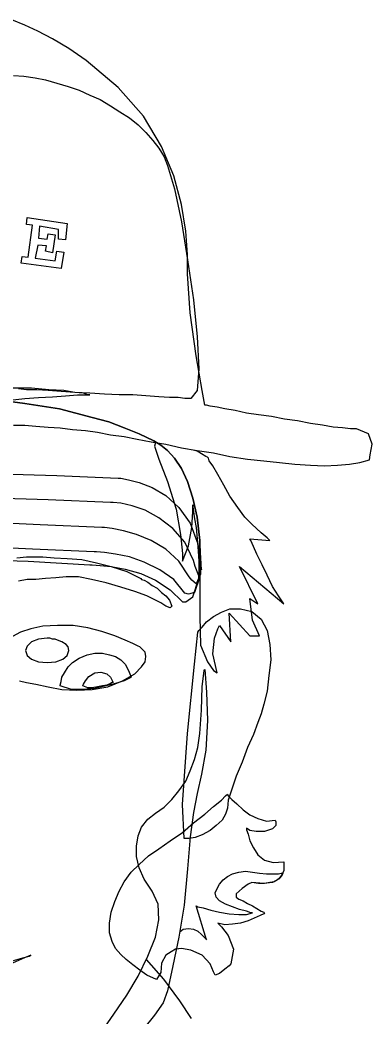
# Model space of a CAD drawing. Extents: x 331 to 443, y 88 to 267.
# Drawn here: x 389.64 to 398.18, y 242.43 to 266.62 of the extents above; entities that cross this region are included whole.
import ezdxf

# ---------------------------------------------------------------- set-up
doc = ezdxf.new("R2010")
doc.units = 0
doc.header["$LTSCALE"] = 25
for name, color, linetype in [('1', 7, 'CONTINUOUS'), ('2', 7, 'CONTINUOUS'), ('4', 7, 'CONTINUOUS'), ('5', 7, 'CONTINUOUS'), ('7', 7, 'CONTINUOUS')]:
    doc.layers.add(name, color=color, linetype=linetype)

msp = doc.modelspace()

# ---------------------------------------------------------------- linework, layer by layer
at = {"layer": '1', "linetype": 'CONTINUOUS'}
for points in [[(388.497, 253.529), (389.842, 253.486), (391.334, 253.402), (391.397, 253.402), (391.586, 253.381), (391.859, 253.36), (392.196, 253.297), (392.574, 253.192), (392.931, 253.024), (393.288, 252.793), (393.582, 252.498), (393.667, 252.498), (393.835, 252.625), (393.982, 253.066), (394.003, 253.991), (393.94, 254.558), (393.835, 255.02), (393.708, 255.419), (393.561, 255.735), (393.393, 255.987), (393.225, 256.176), (393.057, 256.302), (392.889, 256.407), (392.531, 256.575), (392.174, 256.722), (391.796, 256.87), (391.397, 256.975), (390.997, 257.08), (390.599, 257.185), (390.178, 257.247), (389.758, 257.31), (389.338, 257.374)], [(389.338, 257.374), (389.758, 257.31), (390.178, 257.247), (390.599, 257.185), (390.997, 257.08), (391.397, 256.975), (391.796, 256.87), (392.174, 256.722), (392.531, 256.575), (392.889, 256.407), (393.057, 256.302), (393.225, 256.176), (393.393, 255.987), (393.561, 255.735), (393.708, 255.419), (393.835, 255.02), (393.94, 254.558), (394.003, 253.991), (394.003, 253.108), (393.877, 252.73), (393.73, 252.688), (393.645, 252.709), (393.372, 253.045), (393.036, 253.276), (392.658, 253.465), (392.301, 253.591), (391.964, 253.654), (391.691, 253.696), (391.502, 253.717), (391.439, 253.717), (389.947, 253.78), (388.581, 253.844)], [(389.338, 257.374), (389.758, 257.31), (390.178, 257.247), (390.599, 257.185), (390.997, 257.08), (391.397, 256.975), (391.796, 256.87), (392.174, 256.722), (392.531, 256.575), (392.889, 256.407), (393.057, 256.302), (393.225, 256.176), (393.393, 255.987), (393.561, 255.735), (393.708, 255.419), (393.835, 255.02), (393.94, 254.558), (394.003, 253.991), (394.023, 253.171), (393.918, 252.94), (393.813, 253.024), (393.75, 253.108), (393.498, 253.486), (393.183, 253.78), (392.826, 253.991), (392.469, 254.137), (392.153, 254.222), (391.881, 254.284), (391.691, 254.306), (391.628, 254.306), (390.137, 254.369), (388.77, 254.432)], [(389.338, 257.374), (389.758, 257.31), (390.178, 257.247), (390.599, 257.185), (390.997, 257.08), (391.397, 256.975), (391.796, 256.87), (392.174, 256.722), (392.531, 256.575), (392.889, 256.407), (393.057, 256.302), (393.225, 256.176), (393.393, 255.987), (393.561, 255.735), (393.708, 255.419), (393.835, 255.02), (393.94, 254.558), (394.003, 253.991), (394.023, 253.234), (393.982, 253.129), (393.897, 253.36), (393.855, 253.507), (393.645, 253.949), (393.351, 254.284), (393.015, 254.537), (392.679, 254.726), (392.363, 254.831), (392.091, 254.894), (391.901, 254.915), (391.838, 254.915), (390.325, 254.978), (388.98, 255.02)], [(389.17, 255.608), (390.535, 255.566), (392.028, 255.503), (392.091, 255.503), (392.279, 255.461), (392.531, 255.398), (392.847, 255.273), (393.183, 255.083), (393.498, 254.789), (393.772, 254.411), (393.96, 253.907), (393.982, 253.696), (394.023, 253.339), (394.045, 253.276), (394.003, 253.991), (393.94, 254.558), (393.835, 255.02), (393.708, 255.419), (393.561, 255.735), (393.393, 255.987), (393.225, 256.176), (393.057, 256.302), (392.889, 256.407), (392.531, 256.575), (392.174, 256.722), (391.796, 256.87), (391.397, 256.975), (390.997, 257.08), (390.599, 257.185), (390.178, 257.247), (389.758, 257.31), (389.338, 257.374)], [(389.569, 253.57), (389.8, 253.591), (389.989, 253.591), (390.199, 253.591), (390.472, 253.57), (390.787, 253.549), (391.145, 253.529), (391.502, 253.444), (391.859, 253.36), (392.238, 253.234), (392.574, 253.066), (392.595, 253.045), (392.658, 253.024), (392.741, 252.982), (392.847, 252.898), (392.973, 252.835), (393.078, 252.73), (393.183, 252.645), (393.267, 252.54), (393.33, 252.393), (393.288, 252.352), (393.183, 252.393), (393.057, 252.478), (392.931, 252.54), (392.721, 252.645), (392.426, 252.75), (392.091, 252.855), (391.733, 252.961), (391.376, 253.045), (391.061, 253.108), (390.767, 253.108), (390.514, 253.087), (390.262, 253.066), (390.031, 253.045), (389.821, 253.045), (389.611, 253.003)], [(391.628, 242.076), (391.922, 242.496), (392.238, 242.958), (392.511, 243.421), (392.741, 243.905), (392.931, 244.367), (393.015, 244.787), (392.994, 245.165), (392.847, 245.481), (392.658, 245.774), (392.531, 246.048), (392.469, 246.321), (392.469, 246.573), (392.511, 246.825), (392.595, 247.035), (392.741, 247.225), (392.931, 247.371), (393.141, 247.518), (393.33, 247.708), (393.498, 247.918), (393.667, 248.149), (393.772, 248.402), (393.877, 248.674), (393.96, 248.969), (394.003, 249.305), (394.045, 249.872), (394.065, 250.439), (394.108, 250.839), (394.129, 250.86)], [(394.129, 250.86), (394.17, 250.313), (394.192, 249.62), (394.15, 248.905), (394.045, 248.317), (393.94, 247.855), (393.855, 247.393), (393.772, 246.804), (393.708, 246.026), (393.625, 245.144), (393.498, 244.367), (393.351, 243.673), (393.225, 243.064), (393.12, 242.77), (392.91, 242.476), (392.636, 242.139)], [(389.905, 243.925), (389.695, 243.842), (389.464, 243.737)], [(389.485, 243.8), (389.716, 243.862), (389.863, 243.905), (389.905, 243.925)]]:
    msp.add_lwpolyline(points, dxfattribs=at)
at = {"layer": '2', "linetype": 'CONTINUOUS'}
for points in [[(392.931, 256.365), (392.91, 256.281), (393.015, 255.966), (393.225, 255.419), (393.435, 254.747), (393.54, 254.137), (393.582, 253.675), (393.582, 253.486), (393.73, 253.864), (393.813, 254.306), (393.835, 254.684), (393.835, 254.852), (393.835, 254.81), (393.855, 254.684), (393.877, 254.516), (393.918, 254.306), (393.96, 253.844), (394.003, 253.129), (394.003, 252.435), (394.003, 252.142), (394.023, 251.448), (394.192, 251.049), (394.339, 250.839), (394.423, 250.776), (394.318, 251.238), (394.36, 251.616), (394.444, 251.847), (394.485, 251.931), (394.759, 251.532), (394.717, 252.225), (395.221, 251.679), (395.452, 251.679), (395.284, 252.057), (395.221, 252.583), (395.411, 252.457), (394.969, 253.36), (396.041, 252.457), (395.914, 252.645), (395.768, 252.877), (395.642, 253.15), (395.516, 253.402), (395.389, 253.654), (395.305, 253.844), (395.242, 253.991), (395.221, 254.032), (395.704, 253.991), (395.684, 254.012), (395.642, 254.054), (395.494, 254.179), (395.264, 254.389), (395.095, 254.558), (394.927, 254.789), (394.738, 255.063), (394.591, 255.336), (394.444, 255.588), (394.318, 255.798), (394.234, 255.923), (394.213, 255.987), (394.192, 256.008), (394.15, 256.028), (394.045, 256.092), (393.94, 256.155), (393.877, 256.176), (393.877, 256.176)], [(394.675, 247.833), (394.696, 247.792), (394.78, 247.708), (394.906, 247.603), (395.054, 247.455), (395.221, 247.33), (395.411, 247.245), (395.621, 247.183), (395.831, 247.203), (395.852, 247.161), (395.852, 247.078), (395.768, 246.993), (395.579, 246.93), (395.369, 246.93), (395.221, 246.951), (395.159, 246.993), (395.137, 247.014), (395.137, 246.973), (395.179, 246.868), (395.221, 246.699), (395.305, 246.531), (395.411, 246.363), (395.579, 246.237), (395.789, 246.174), (396.041, 246.194), (396.041, 246.174), (396.041, 246.089), (396.041, 245.984), (395.999, 245.879), (395.914, 245.774), (395.768, 245.691), (395.557, 245.669), (395.264, 245.691), (395.179, 245.649), (395.032, 245.544), (394.885, 245.417), (394.885, 245.334), (394.949, 245.291), (395.054, 245.249), (395.159, 245.186), (395.284, 245.123), (395.389, 245.06), (395.494, 244.997), (395.557, 244.976), (395.579, 244.955), (395.557, 244.934), (395.474, 244.892), (395.326, 244.829), (395.179, 244.766), (394.99, 244.703), (394.801, 244.682), (394.612, 244.661), (394.444, 244.703), (394.528, 244.619), (394.696, 244.409), (394.822, 244.072), (394.759, 243.715), (394.717, 243.673), (394.612, 243.589), (394.485, 243.484), (394.38, 243.442), (394.339, 243.526), (394.255, 243.715), (394.065, 243.925), (393.792, 244.052), (393.561, 244.093), (393.415, 244.072), (393.31, 244.01), (393.183, 243.925), (393.078, 243.737), (393.057, 243.505), (392.952, 243.337), (392.721, 243.442), (392.553, 243.568), (392.384, 243.694), (392.216, 243.82), (392.091, 243.947), (391.964, 244.093), (391.881, 244.262), (391.817, 244.472), (391.817, 244.703), (391.859, 244.976), (391.943, 245.228), (392.048, 245.481), (392.174, 245.711), (392.343, 245.943), (392.531, 246.132), (392.763, 246.342), (393.015, 246.51), (393.288, 246.699), (393.582, 246.909), (393.855, 247.14), (394.129, 247.35), (394.339, 247.54), (394.528, 247.687), (394.633, 247.792), (394.675, 247.833)], [(393.52, 244.492), (393.603, 244.556), (393.73, 244.577), (393.855, 244.556), (393.96, 244.514), (394.045, 244.43), (394.108, 244.367), (394.15, 244.325), (394.17, 244.304), (393.918, 245.123), (393.96, 245.102), (394.087, 245.081), (394.275, 245.018), (394.485, 244.976), (394.717, 244.934), (394.949, 244.913), (395.137, 244.913), (395.284, 244.955), (395.242, 244.955), (395.137, 244.997), (394.969, 245.039), (394.801, 245.102), (394.633, 245.165), (394.485, 245.249), (394.402, 245.334), (394.38, 245.439), (394.423, 245.544), (394.485, 245.649), (394.57, 245.754), (394.675, 245.838), (394.801, 245.901), (394.949, 245.943), (395.116, 245.964), (395.284, 245.943), (395.452, 245.921), (395.621, 245.901), (395.747, 245.901), (395.852, 245.901), (395.914, 245.901), (395.978, 245.921), (395.999, 245.921), (396.019, 245.921), (395.999, 245.859), (395.936, 245.796), (395.894, 245.754), (395.809, 245.711), (395.704, 245.691), (395.579, 245.669), (395.431, 245.669), (395.264, 245.691), (395.179, 245.649), (395.032, 245.544), (394.885, 245.417), (394.885, 245.334), (394.949, 245.291), (395.054, 245.249), (395.159, 245.186), (395.284, 245.123), (395.389, 245.06), (395.494, 244.997), (395.557, 244.976), (395.579, 244.955), (395.557, 244.934), (395.474, 244.892), (395.326, 244.829), (395.179, 244.766), (394.99, 244.703), (394.801, 244.682), (394.612, 244.661), (394.444, 244.703), (394.528, 244.619), (394.696, 244.409), (394.822, 244.072), (394.759, 243.715), (394.717, 243.673), (394.612, 243.589), (394.485, 243.484), (394.38, 243.442), (394.339, 243.526), (394.255, 243.715), (394.065, 243.925), (393.792, 244.052), (393.561, 244.093), (393.435, 244.072), (393.435, 244.072)]]:
    msp.add_lwpolyline(points, dxfattribs=at)
at = {"layer": '4', "linetype": 'CONTINUOUS'}
for points in [[(391.334, 257.52), (391.292, 257.52), (391.187, 257.562), (390.977, 257.584), (390.704, 257.626), (390.347, 257.647), (389.926, 257.689), (389.401, 257.689)], [(389.401, 257.395), (389.758, 257.437), (390.094, 257.457), (390.43, 257.479), (390.746, 257.5), (391.04, 257.52), (391.334, 257.52)], [(390.619, 250.461), (390.619, 250.481), (390.64, 250.566), (390.662, 250.671), (390.724, 250.776), (390.809, 250.923), (390.914, 251.028), (391.082, 251.133), (391.271, 251.216), (391.46, 251.259), (391.649, 251.259), (391.817, 251.216), (391.964, 251.175), (392.091, 251.091), (392.196, 250.986), (392.279, 250.839), (392.343, 250.671), (392.301, 250.649), (392.174, 250.586), (391.964, 250.523), (391.733, 250.461), (391.46, 250.397), (391.166, 250.376), (390.892, 250.376), (390.619, 250.461)]]:
    msp.add_lwpolyline(points, dxfattribs=at)
at = {"layer": '5', "linetype": 'CONTINUOUS'}
for points in [[(389.485, 265.275), (389.737, 265.253)], [(389.737, 265.253), (390.01, 265.212), (390.262, 265.17), (390.535, 265.085), (390.809, 265.001), (391.082, 264.917), (391.334, 264.791), (391.586, 264.686), (391.838, 264.539), (392.069, 264.392), (392.301, 264.245), (392.511, 264.076), (392.7, 263.888), (392.868, 263.698), (393.015, 263.509), (393.141, 263.299), (393.225, 263.089), (393.393, 262.522), (393.561, 261.723), (393.708, 260.798), (393.855, 259.832), (393.94, 258.929), (393.982, 258.151), (393.94, 257.626), (393.792, 257.437), (393.75, 257.437), (393.645, 257.437), (393.477, 257.457), (393.267, 257.457), (393.015, 257.479), (392.7, 257.5), (392.384, 257.52), (392.048, 257.52), (391.691, 257.542), (391.334, 257.562), (390.977, 257.584), (390.64, 257.605), (390.325, 257.626), (390.052, 257.647), (389.8, 257.647), (389.611, 257.668)]]:
    msp.add_lwpolyline(points, dxfattribs=at)
at = {"layer": '7', "linetype": 'CONTINUOUS'}
for points in [[(389.485, 256.785), (389.758, 256.785), (390.031, 256.764), (390.325, 256.743), (390.619, 256.722), (390.914, 256.68), (391.229, 256.659), (391.523, 256.617), (391.838, 256.554), (392.174, 256.512), (392.49, 256.449), (392.826, 256.386), (393.183, 256.323), (393.561, 256.239), (393.94, 256.176), (394.339, 256.113), (394.738, 256.028), (395.159, 255.966), (395.557, 255.923), (395.936, 255.881), (396.314, 255.84), (396.693, 255.818), (397.028, 255.798), (397.343, 255.818), (397.638, 255.84), (397.89, 255.881), (398.121, 255.945), (398.142, 256.071), (398.184, 256.323), (398.1, 256.575), (397.806, 256.701), (397.658, 256.701), (397.47, 256.722), (397.238, 256.743), (396.986, 256.785), (396.693, 256.827), (396.377, 256.89), (396.062, 256.932), (395.747, 256.995), (395.431, 257.037), (395.137, 257.08), (394.864, 257.142), (394.612, 257.185), (394.423, 257.227), (394.255, 257.247), (394.17, 257.269), (394.129, 257.269), (394.065, 257.626), (393.918, 258.466), (393.772, 259.517), (393.708, 260.463), (393.708, 260.925), (393.667, 261.492), (393.561, 262.144), (393.372, 262.837), (393.078, 263.551), (392.636, 264.286), (392.028, 264.98), (391.25, 265.632), (390.829, 265.925), (390.43, 266.157), (390.073, 266.346), (389.758, 266.494), (389.443, 266.619)], [(390.43, 260.967), (390.262, 261.009), (390.283, 261.135), (390.073, 261.156), (390.01, 260.841), (390.494, 260.778), (390.535, 261.009), (390.704, 260.988), (390.64, 260.588), (389.674, 260.715), (389.695, 260.883), (389.842, 260.862), (389.947, 261.639), (389.8, 261.66), (389.821, 261.829), (390.787, 261.682), (390.746, 261.282), (390.577, 261.303), (390.577, 261.534), (390.115, 261.618), (390.094, 261.324), (390.304, 261.303), (390.325, 261.429), (390.494, 261.408), (390.43, 260.967)], [(393.96, 251.763), (393.982, 251.805), (394.065, 251.89), (394.17, 252.015), (394.339, 252.142), (394.528, 252.247), (394.738, 252.33), (394.99, 252.33), (395.264, 252.268), (395.494, 252.078), (395.642, 251.805), (395.704, 251.469), (395.726, 251.091), (395.684, 250.713), (395.642, 250.334), (395.557, 250.019), (395.494, 249.788), (395.411, 249.577), (395.305, 249.284), (395.159, 248.969), (395.032, 248.612), (394.885, 248.275), (394.78, 247.96), (394.696, 247.687), (394.675, 247.498), (394.633, 247.35), (394.549, 247.203), (394.402, 247.078), (394.255, 246.951), (394.065, 246.846), (393.897, 246.783), (393.75, 246.762), (393.625, 246.762), (393.582, 247.582), (393.708, 249.305), (393.877, 250.986), (393.96, 251.763)], [(392.553, 251.406), (392.511, 251.427), (392.384, 251.49), (392.196, 251.574), (391.943, 251.679), (391.628, 251.785), (391.292, 251.868), (390.935, 251.931), (390.557, 251.931), (390.199, 251.91), (389.905, 251.847), (389.653, 251.763), (389.464, 251.658)], [(392.553, 251.406), (392.511, 251.427), (392.384, 251.49), (392.196, 251.574), (391.943, 251.679), (391.628, 251.785), (391.292, 251.868), (390.935, 251.931), (390.557, 251.931), (390.199, 251.91), (389.905, 251.847), (389.653, 251.763), (389.464, 251.658)], [(390.304, 251.028), (390.514, 251.049), (390.682, 251.111), (390.787, 251.196), (390.829, 251.322), (390.809, 251.406), (390.767, 251.469), (390.662, 251.532), (390.557, 251.574), (390.494, 251.595), (390.43, 251.595), (390.367, 251.616), (390.304, 251.616), (390.094, 251.595), (389.926, 251.532), (389.821, 251.427), (389.779, 251.322), (389.821, 251.196), (389.926, 251.111), (390.094, 251.049), (390.304, 251.028)], [(389.632, 250.586), (389.8, 250.544), (390.031, 250.503), (390.325, 250.439), (390.662, 250.376), (391.019, 250.356), (391.397, 250.376), (391.776, 250.439), (392.133, 250.586), (392.426, 250.754), (392.595, 250.923), (392.679, 251.049), (392.7, 251.175), (392.679, 251.28), (392.616, 251.343), (392.574, 251.385), (392.553, 251.406)], [(389.632, 250.586), (389.8, 250.544), (390.031, 250.503), (390.325, 250.439), (390.662, 250.376), (391.019, 250.356), (391.397, 250.376), (391.776, 250.439), (392.133, 250.586), (392.426, 250.754), (392.595, 250.923), (392.679, 251.049), (392.7, 251.175), (392.679, 251.28), (392.616, 251.343), (392.574, 251.385), (392.553, 251.406)], [(391.166, 250.461), (391.187, 250.503), (391.229, 250.586), (391.313, 250.691), (391.46, 250.776), (391.607, 250.796), (391.754, 250.754), (391.838, 250.671), (391.901, 250.544), (391.881, 250.544), (391.838, 250.523), (391.754, 250.481), (391.649, 250.461), (391.523, 250.439), (391.397, 250.418), (391.292, 250.418), (391.166, 250.461)], [(392.704, 243.826), (393.128, 243.345), (393.517, 242.821), (393.796, 242.396)]]:
    msp.add_lwpolyline(points, dxfattribs=at)

doc.saveas('drawing.dxf')
